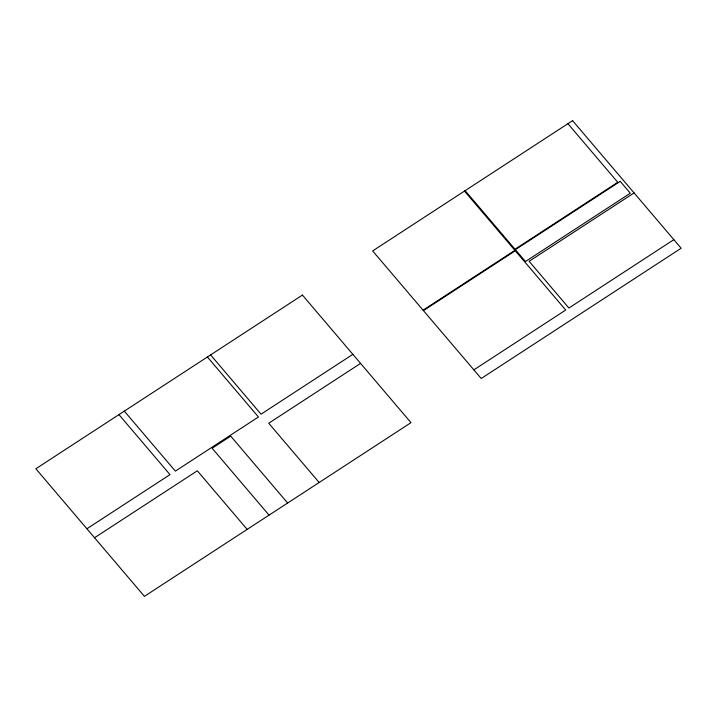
<?xml version="1.0" encoding="UTF-8"?>
<svg xmlns="http://www.w3.org/2000/svg" width="717" height="717" viewBox="0 0 717 717"><rect width="100%" height="100%" fill="white"/><g stroke="black" fill="none" stroke-linecap="round" stroke-linejoin="round"><path stroke-width="1.08" d="M352.863 354.341L261.033 414.175L210.601 354.906M86.9 528.761L169.992 474.627L118.941 414.632M423.084 310.183L514.914 250.35L464.482 191.089M423.433 310.604L515.272 250.771L565.704 310.031L473.865 369.873M360.57 363.394L268.732 423.227L319.164 482.487M94.545 537.75L197.318 470.791L247.177 529.388M634.079 192.918L529.128 261.302L568.895 308.041L673.855 239.657M567.909 123.7L617.776 182.297L515.003 249.256L465.145 190.659M207.401 356.994L258.452 416.989L175.369 471.123L124.319 411.128M287.642 503.029L230.713 436.124L212.124 448.233L269.054 515.138M302.431 295.072L35.85 468.766L144.413 596.347L410.993 422.654L302.431 295.072M572.587 120.653L372.652 250.923L481.215 378.504L681.15 248.234L572.587 120.653M620.214 181.365L515.362 249.677L525.453 261.535L630.306 193.223L620.214 181.365"/></g></svg>
